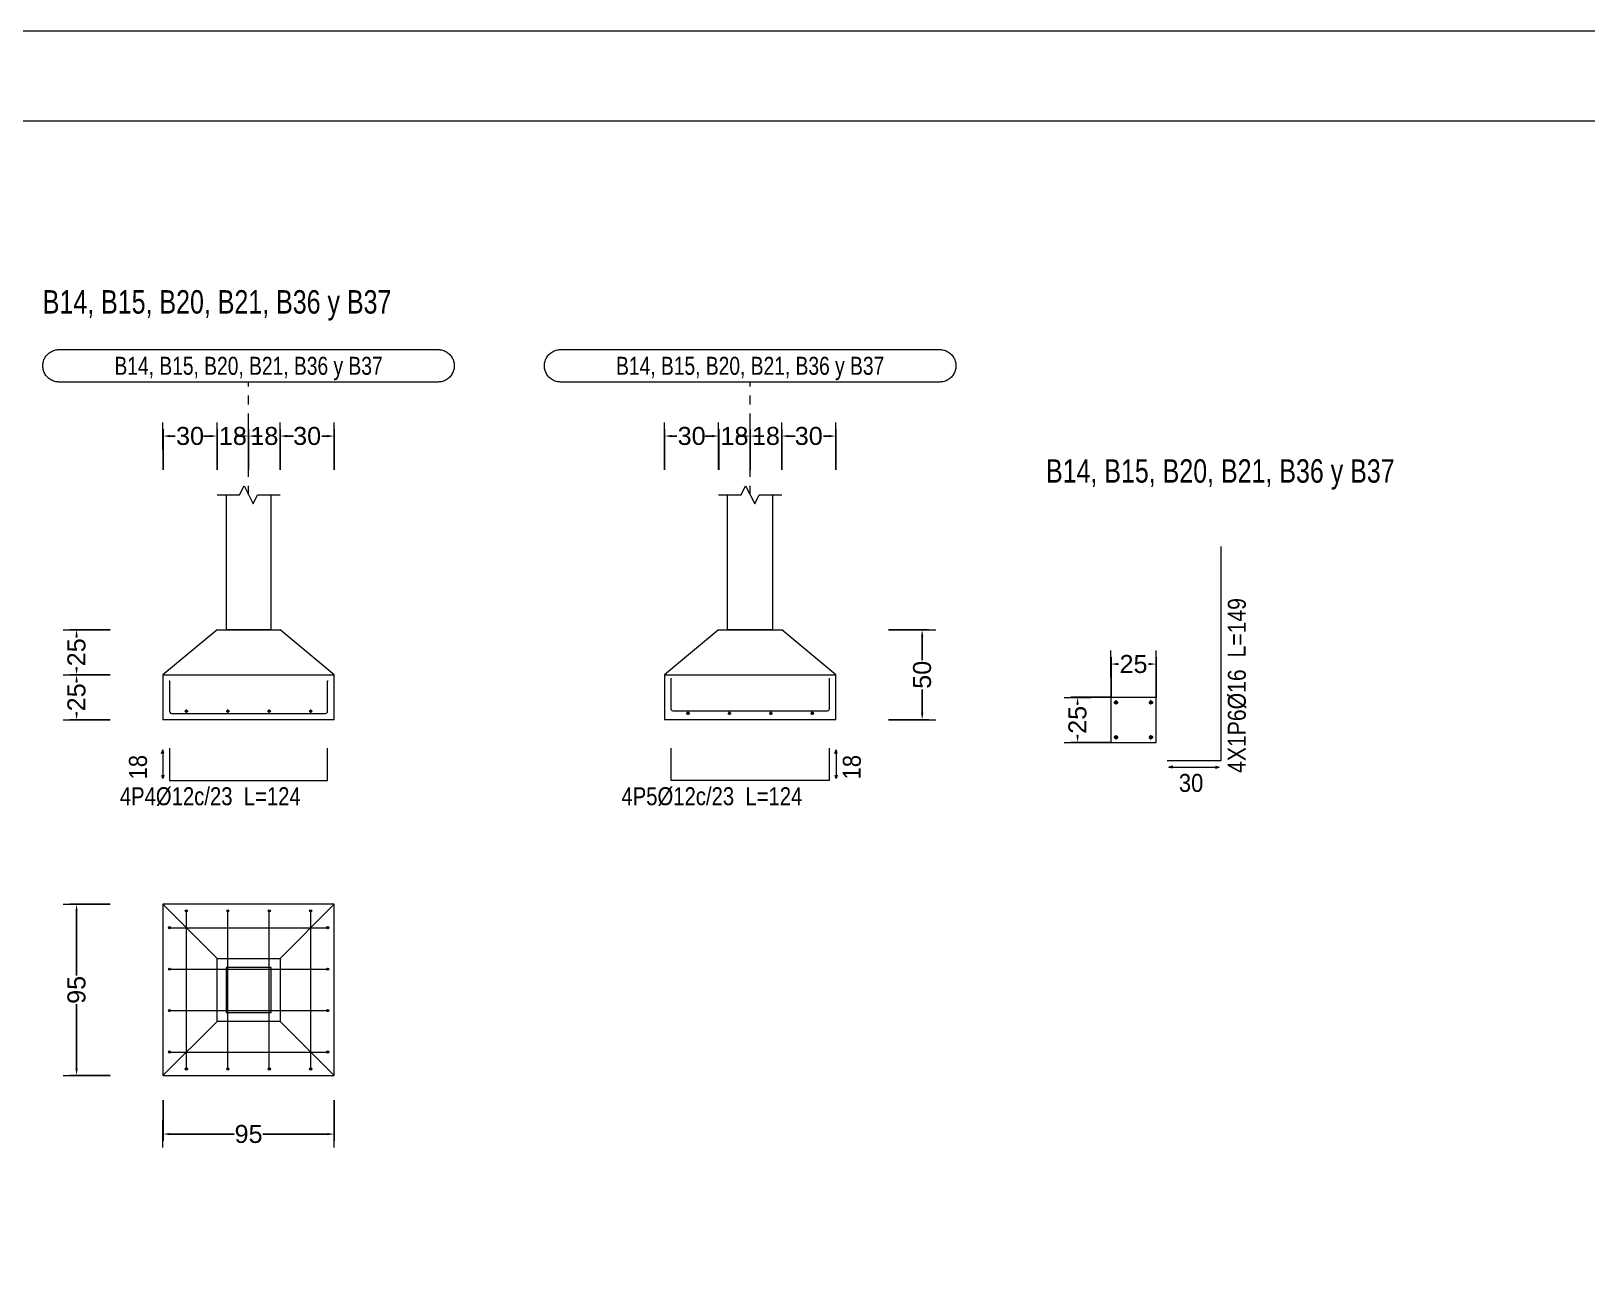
# Model space of a CAD drawing. Header units: millimetres. Extents: x 0 to 147, y 0 to 144.
# Drawn here: x 16.82 to 34.1, y 77.66 to 91.58 of the extents above; entities that cross this region are included whole.
import ezdxf
from ezdxf.enums import TextEntityAlignment as Align

# ---------------------------------------------------------------- set-up
doc = ezdxf.new("R2010")
doc.units = ezdxf.units.MM
doc.linetypes.add('CYPE_PUNTO', pattern=[0.075, 0, -0.075])
for name, color, linetype, lineweight in [('CIM_COTAS', 2, 'Continuous', 0), ('CIM_DIB_ARMADOS', 4, 'Continuous', 0), ('CIM_GEOMETRIA', 2, 'Continuous', 0), ('CIM_REFEREN', 2, 'Continuous', 0), ('CIM_TXT_ARMADOS', 3, 'Continuous', 0), ('RECUAD_LIMITES', 2, 'Continuous', 0), ('RECUAD_MARCO', 1, 'Continuous', 20)]:
    doc.layers.add(name, color=color, linetype=linetype, lineweight=lineweight)
doc.styles.add('CYPETXT_0.3_romans', font='arial.ttf', dxfattribs={"height": 0.2})
doc.styles.add('CYPETXT_romans', font='arial.ttf', dxfattribs={"height": 0.2})
doc.dimstyles.new('cype_arrow', dxfattribs={"dimtxt": 0.18, "dimasz": 0.075, "dimexe": 0.075, "dimexo": 0.075, "dimgap": 0, "dimtad": 0, "dimdec": 4, "dimzin": 0, "dimdsep": 46, "dimtxsty": 'CYPETXT_0.3_romans', "dimcen": 0.09, "dimadec": 0, "dimazin": 0, "dimtfac": 1, "dimtdec": 4, "dimtofl": 0, "dimtmove": 2, "dimatfit": 3, "dimfxl": 1, "dimtolj": 1, "dimtzin": 0, "dimarcsym": 0})

# ---------------------------------------------------------------- blocks, each defined once
blk = doc.blocks.new('*D98')
at = {"layer": 'CIM_COTAS', "color": 0, "lineweight": -2, "transparency": 16777216}
for p, q in [((18.289, 86.714), (18.289, 87.164)), ((18.364, 87.089), (18.424, 87.089)), ((18.814, 87.089), (18.753, 87.089)), ((18.889, 86.714), (18.889, 87.164))]:
    blk.add_line(p, q, dxfattribs=at)
at = {"layer": 'CIM_COTAS', "color": 0, "transparency": 16777216}
for points in [[(18.364, 87.101), (18.364, 87.076), (18.289, 87.089)], [(18.814, 87.101), (18.814, 87.076), (18.889, 87.089)]]:
    blk.add_solid(points, dxfattribs=at)
at = {"layer": 'Defpoints', "color": 0, "transparency": 16777216}
for p in [(18.889, 87.089), (18.289, 86.639), (18.889, 86.639)]:
    blk.add_point(p, dxfattribs=at)
at = {"layer": 'CIM_COTAS', "color": 0, "transparency": 16777216, "insert": (18.589, 87.089), "char_height": 0.2, "attachment_point": 5, "style": 'CYPETXT_0.3_romans'}
blk.add_mtext('\\A1;30', dxfattribs=at)
blk = doc.blocks.new('*D99')
at = {"layer": 'CIM_COTAS', "color": 0, "lineweight": -2, "transparency": 16777216}
for p, q in [((18.813752, 87.0888), (18.738752, 87.0888)), ((18.888752, 86.7138), (18.888752, 87.1638)), ((19.238752, 86.7138), (19.238752, 87.1638)), ((19.313752, 87.0888), (19.388752, 87.0888))]:
    blk.add_line(p, q, dxfattribs=at)
at = {"layer": 'CIM_COTAS', "color": 0, "transparency": 16777216}
for points in [[(18.813752, 87.1013), (18.813752, 87.0763), (18.888752, 87.0888)], [(19.313752, 87.1013), (19.313752, 87.0763), (19.238752, 87.0888)]]:
    blk.add_solid(points, dxfattribs=at)
at = {"layer": 'Defpoints', "color": 0, "transparency": 16777216}
for p in [(19.238752, 87.0888), (18.888752, 86.6388), (19.238752, 86.6388)]:
    blk.add_point(p, dxfattribs=at)
at = {"layer": 'CIM_COTAS', "color": 0, "transparency": 16777216, "insert": (19.063752, 87.0888), "char_height": 0.2, "attachment_point": 5, "style": 'CYPETXT_0.3_romans'}
blk.add_mtext('\\A1;18', dxfattribs=at)
blk = doc.blocks.new('*D100')
at = {"layer": 'CIM_COTAS', "color": 0, "lineweight": -2, "transparency": 16777216}
for p, q in [((19.163752, 87.0888), (19.088752, 87.0888)), ((19.238752, 86.7138), (19.238752, 87.1638)), ((19.588752, 86.7138), (19.588752, 87.1638)), ((19.663752, 87.0888), (19.738752, 87.0888))]:
    blk.add_line(p, q, dxfattribs=at)
at = {"layer": 'CIM_COTAS', "color": 0, "transparency": 16777216}
for points in [[(19.163752, 87.1013), (19.163752, 87.0763), (19.238752, 87.0888)], [(19.663752, 87.1013), (19.663752, 87.0763), (19.588752, 87.0888)]]:
    blk.add_solid(points, dxfattribs=at)
at = {"layer": 'Defpoints', "color": 0, "transparency": 16777216}
for p in [(19.588752, 87.0888), (19.238752, 86.6388), (19.588752, 86.6388)]:
    blk.add_point(p, dxfattribs=at)
at = {"layer": 'CIM_COTAS', "color": 0, "transparency": 16777216, "insert": (19.413752, 87.0888), "char_height": 0.2, "attachment_point": 5, "style": 'CYPETXT_0.3_romans'}
blk.add_mtext('\\A1;18', dxfattribs=at)
blk = doc.blocks.new('*D101')
at = {"layer": 'CIM_COTAS', "color": 0, "lineweight": -2, "transparency": 16777216}
for p, q in [((19.589, 86.714), (19.589, 87.164)), ((19.664, 87.089), (19.724, 87.089)), ((20.114, 87.089), (20.053, 87.089)), ((20.189, 86.714), (20.189, 87.164))]:
    blk.add_line(p, q, dxfattribs=at)
at = {"layer": 'CIM_COTAS', "color": 0, "transparency": 16777216}
for points in [[(19.664, 87.101), (19.664, 87.076), (19.589, 87.089)], [(20.114, 87.101), (20.114, 87.076), (20.189, 87.089)]]:
    blk.add_solid(points, dxfattribs=at)
at = {"layer": 'Defpoints', "color": 0, "transparency": 16777216}
for p in [(20.189, 87.089), (19.589, 86.639), (20.189, 86.639)]:
    blk.add_point(p, dxfattribs=at)
at = {"layer": 'CIM_COTAS', "color": 0, "transparency": 16777216, "insert": (19.889, 87.089), "char_height": 0.2, "attachment_point": 5, "style": 'CYPETXT_0.3_romans'}
blk.add_mtext('\\A1;30', dxfattribs=at)
blk = doc.blocks.new('*D102')
at = {"layer": 'CIM_COTAS', "color": 0, "lineweight": -2, "transparency": 16777216}
for p, q in [((17.704, 84.438), (17.254, 84.438)), ((17.329, 84.363), (17.329, 84.354)), ((17.329, 84.013), (17.329, 84.022)), ((17.704, 83.938), (17.254, 83.938))]:
    blk.add_line(p, q, dxfattribs=at)
at = {"layer": 'CIM_COTAS', "color": 0, "transparency": 16777216}
for points in [[(17.317, 84.363), (17.342, 84.363), (17.329, 84.438)], [(17.317, 84.013), (17.342, 84.013), (17.329, 83.938)]]:
    blk.add_solid(points, dxfattribs=at)
at = {"layer": 'Defpoints', "color": 0, "transparency": 16777216}
for p in [(17.329, 84.438), (17.779, 84.438), (17.779, 83.938)]:
    blk.add_point(p, dxfattribs=at)
at = {"layer": 'CIM_COTAS', "color": 0, "transparency": 16777216, "insert": (17.329, 84.188), "char_height": 0.2, "attachment_point": 5, "rotation": 90, "style": 'CYPETXT_0.3_romans'}
blk.add_mtext('\\A1;25', dxfattribs=at)
blk = doc.blocks.new('*D103')
at = {"layer": 'CIM_COTAS', "color": 0, "lineweight": -2, "transparency": 16777216}
for p, q in [((17.704, 84.938), (17.254, 84.938)), ((17.329, 84.863), (17.329, 84.854)), ((17.329, 84.513), (17.329, 84.522)), ((17.704, 84.438), (17.254, 84.438))]:
    blk.add_line(p, q, dxfattribs=at)
at = {"layer": 'CIM_COTAS', "color": 0, "transparency": 16777216}
for points in [[(17.317, 84.863), (17.342, 84.863), (17.329, 84.938)], [(17.317, 84.513), (17.342, 84.513), (17.329, 84.438)]]:
    blk.add_solid(points, dxfattribs=at)
at = {"layer": 'Defpoints', "color": 0, "transparency": 16777216}
for p in [(17.329, 84.938), (17.779, 84.938), (17.779, 84.438)]:
    blk.add_point(p, dxfattribs=at)
at = {"layer": 'CIM_COTAS', "color": 0, "transparency": 16777216, "insert": (17.329, 84.688), "char_height": 0.2, "attachment_point": 5, "rotation": 90, "style": 'CYPETXT_0.3_romans'}
blk.add_mtext('\\A1;25', dxfattribs=at)
blk = doc.blocks.new('*D104')
at = {"layer": 'CIM_COTAS', "color": 0, "lineweight": -2, "transparency": 16777216}
for p, q in [((23.858, 86.714), (23.858, 87.164)), ((23.933, 87.089), (23.993, 87.089)), ((24.383, 87.089), (24.322, 87.089)), ((24.458, 86.714), (24.458, 87.164))]:
    blk.add_line(p, q, dxfattribs=at)
at = {"layer": 'CIM_COTAS', "color": 0, "transparency": 16777216}
for points in [[(23.933, 87.101), (23.933, 87.076), (23.858, 87.089)], [(24.383, 87.101), (24.383, 87.076), (24.458, 87.089)]]:
    blk.add_solid(points, dxfattribs=at)
at = {"layer": 'Defpoints', "color": 0, "transparency": 16777216}
for p in [(24.458, 87.089), (23.858, 86.639), (24.458, 86.639)]:
    blk.add_point(p, dxfattribs=at)
at = {"layer": 'CIM_COTAS', "color": 0, "transparency": 16777216, "insert": (24.158, 87.089), "char_height": 0.2, "attachment_point": 5, "style": 'CYPETXT_0.3_romans'}
blk.add_mtext('\\A1;30', dxfattribs=at)
blk = doc.blocks.new('*D105')
at = {"layer": 'CIM_COTAS', "color": 0, "lineweight": -2, "transparency": 16777216}
for p, q in [((24.382752, 87.0888), (24.307752, 87.0888)), ((24.457752, 86.7138), (24.457752, 87.1638)), ((24.807752, 86.7138), (24.807752, 87.1638)), ((24.882752, 87.0888), (24.957752, 87.0888))]:
    blk.add_line(p, q, dxfattribs=at)
at = {"layer": 'CIM_COTAS', "color": 0, "transparency": 16777216}
for points in [[(24.382752, 87.1013), (24.382752, 87.0763), (24.457752, 87.0888)], [(24.882752, 87.1013), (24.882752, 87.0763), (24.807752, 87.0888)]]:
    blk.add_solid(points, dxfattribs=at)
at = {"layer": 'Defpoints', "color": 0, "transparency": 16777216}
for p in [(24.807752, 87.0888), (24.457752, 86.6388), (24.807752, 86.6388)]:
    blk.add_point(p, dxfattribs=at)
at = {"layer": 'CIM_COTAS', "color": 0, "transparency": 16777216, "insert": (24.632752, 87.0888), "char_height": 0.2, "attachment_point": 5, "style": 'CYPETXT_0.3_romans'}
blk.add_mtext('\\A1;18', dxfattribs=at)
blk = doc.blocks.new('*D106')
at = {"layer": 'CIM_COTAS', "color": 0, "lineweight": -2, "transparency": 16777216}
for p, q in [((24.732752, 87.0888), (24.657752, 87.0888)), ((24.807752, 86.7138), (24.807752, 87.1638)), ((25.157752, 86.7138), (25.157752, 87.1638)), ((25.232752, 87.0888), (25.307752, 87.0888))]:
    blk.add_line(p, q, dxfattribs=at)
at = {"layer": 'CIM_COTAS', "color": 0, "transparency": 16777216}
for points in [[(24.732752, 87.1013), (24.732752, 87.0763), (24.807752, 87.0888)], [(25.232752, 87.1013), (25.232752, 87.0763), (25.157752, 87.0888)]]:
    blk.add_solid(points, dxfattribs=at)
at = {"layer": 'Defpoints', "color": 0, "transparency": 16777216}
for p in [(25.157752, 87.0888), (24.807752, 86.6388), (25.157752, 86.6388)]:
    blk.add_point(p, dxfattribs=at)
at = {"layer": 'CIM_COTAS', "color": 0, "transparency": 16777216, "insert": (24.982752, 87.0888), "char_height": 0.2, "attachment_point": 5, "style": 'CYPETXT_0.3_romans'}
blk.add_mtext('\\A1;18', dxfattribs=at)
blk = doc.blocks.new('*D107')
at = {"layer": 'CIM_COTAS', "color": 0, "lineweight": -2, "transparency": 16777216}
for p, q in [((25.158, 86.714), (25.158, 87.164)), ((25.233, 87.089), (25.293, 87.089)), ((25.683, 87.089), (25.622, 87.089)), ((25.758, 86.714), (25.758, 87.164))]:
    blk.add_line(p, q, dxfattribs=at)
at = {"layer": 'CIM_COTAS', "color": 0, "transparency": 16777216}
for points in [[(25.233, 87.101), (25.233, 87.076), (25.158, 87.089)], [(25.683, 87.101), (25.683, 87.076), (25.758, 87.089)]]:
    blk.add_solid(points, dxfattribs=at)
at = {"layer": 'Defpoints', "color": 0, "transparency": 16777216}
for p in [(25.758, 87.089), (25.158, 86.639), (25.758, 86.639)]:
    blk.add_point(p, dxfattribs=at)
at = {"layer": 'CIM_COTAS', "color": 0, "transparency": 16777216, "insert": (25.458, 87.089), "char_height": 0.2, "attachment_point": 5, "style": 'CYPETXT_0.3_romans'}
blk.add_mtext('\\A1;30', dxfattribs=at)
blk = doc.blocks.new('*D108')
at = {"layer": 'CIM_COTAS', "color": 0, "lineweight": -2, "transparency": 16777216}
for p, q in [((26.342, 84.938), (26.792, 84.938)), ((26.717, 84.863), (26.717, 84.602)), ((26.717, 84.013), (26.717, 84.274)), ((26.342, 83.938), (26.792, 83.938))]:
    blk.add_line(p, q, dxfattribs=at)
at = {"layer": 'CIM_COTAS', "color": 0, "transparency": 16777216}
for points in [[(26.705, 84.863), (26.73, 84.863), (26.717, 84.938)], [(26.705, 84.013), (26.73, 84.013), (26.717, 83.938)]]:
    blk.add_solid(points, dxfattribs=at)
at = {"layer": 'Defpoints', "color": 0, "transparency": 16777216}
for p in [(26.267, 84.938), (26.717, 84.938), (26.267, 83.938)]:
    blk.add_point(p, dxfattribs=at)
at = {"layer": 'CIM_COTAS', "color": 0, "transparency": 16777216, "insert": (26.717, 84.438), "char_height": 0.2, "attachment_point": 5, "rotation": 90, "style": 'CYPETXT_0.3_romans'}
blk.add_mtext('\\A1;50', dxfattribs=at)
blk = doc.blocks.new('*D109')
at = {"layer": 'CIM_COTAS', "color": 0, "lineweight": -2, "transparency": 16777216}
for p, q in [((18.289, 79.714), (18.289, 79.264)), ((20.189, 79.714), (20.189, 79.264)), ((18.364, 79.339), (19.079, 79.339)), ((20.114, 79.339), (19.398, 79.339))]:
    blk.add_line(p, q, dxfattribs=at)
at = {"layer": 'CIM_COTAS', "color": 0, "transparency": 16777216}
for points in [[(18.364, 79.351), (18.364, 79.326), (18.289, 79.339)], [(20.114, 79.351), (20.114, 79.326), (20.189, 79.339)]]:
    blk.add_solid(points, dxfattribs=at)
at = {"layer": 'Defpoints', "color": 0, "transparency": 16777216}
for p in [(18.289, 79.789), (20.189, 79.789), (20.189, 79.339)]:
    blk.add_point(p, dxfattribs=at)
at = {"layer": 'CIM_COTAS', "color": 0, "transparency": 16777216, "insert": (19.239, 79.339), "char_height": 0.2, "attachment_point": 5, "style": 'CYPETXT_0.3_romans'}
blk.add_mtext('\\A1;95', dxfattribs=at)
blk = doc.blocks.new('*D110')
at = {"layer": 'CIM_COTAS', "color": 0, "lineweight": -2, "transparency": 16777216}
for p, q in [((17.704, 81.89), (17.254, 81.89)), ((17.329, 81.815), (17.329, 81.099)), ((17.329, 80.065), (17.329, 80.78)), ((17.704, 79.99), (17.254, 79.99))]:
    blk.add_line(p, q, dxfattribs=at)
at = {"layer": 'CIM_COTAS', "color": 0, "transparency": 16777216}
for points in [[(17.317, 81.815), (17.342, 81.815), (17.329, 81.89)], [(17.317, 80.065), (17.342, 80.065), (17.329, 79.99)]]:
    blk.add_solid(points, dxfattribs=at)
at = {"layer": 'Defpoints', "color": 0, "transparency": 16777216}
for p in [(17.329, 81.89), (17.779, 81.89), (17.779, 79.99)]:
    blk.add_point(p, dxfattribs=at)
at = {"layer": 'CIM_COTAS', "color": 0, "transparency": 16777216, "insert": (17.329, 80.94), "char_height": 0.2, "attachment_point": 5, "rotation": 90, "style": 'CYPETXT_0.3_romans'}
blk.add_mtext('\\A1;95', dxfattribs=at)
blk = doc.blocks.new('*D111')
at = {"layer": 'CIM_COTAS', "color": 0, "lineweight": -2, "transparency": 16777216}
for p, q in [((28.814, 84.182), (28.814, 84.632)), ((28.889, 84.557), (28.898, 84.557)), ((29.239, 84.557), (29.229, 84.557)), ((29.314, 84.182), (29.314, 84.632))]:
    blk.add_line(p, q, dxfattribs=at)
at = {"layer": 'CIM_COTAS', "color": 0, "transparency": 16777216}
for points in [[(28.889, 84.57), (28.889, 84.545), (28.814, 84.557)], [(29.239, 84.57), (29.239, 84.545), (29.314, 84.557)]]:
    blk.add_solid(points, dxfattribs=at)
at = {"layer": 'Defpoints', "color": 0, "transparency": 16777216}
for p in [(29.314, 84.557), (28.814, 84.107), (29.314, 84.107)]:
    blk.add_point(p, dxfattribs=at)
at = {"layer": 'CIM_COTAS', "color": 0, "transparency": 16777216, "insert": (29.064, 84.557), "char_height": 0.2, "attachment_point": 5, "style": 'CYPETXT_0.3_romans'}
blk.add_mtext('\\A1;25', dxfattribs=at)
blk = doc.blocks.new('*D112')
at = {"layer": 'CIM_COTAS', "color": 0, "lineweight": -2, "transparency": 16777216}
for p, q in [((28.817, 84.188), (28.367, 84.188)), ((28.442, 84.113), (28.442, 84.104)), ((28.442, 83.763), (28.442, 83.772)), ((28.817, 83.688), (28.367, 83.688))]:
    blk.add_line(p, q, dxfattribs=at)
at = {"layer": 'CIM_COTAS', "color": 0, "transparency": 16777216}
for points in [[(28.43, 84.113), (28.455, 84.113), (28.442, 84.188)], [(28.43, 83.763), (28.455, 83.763), (28.442, 83.688)]]:
    blk.add_solid(points, dxfattribs=at)
at = {"layer": 'Defpoints', "color": 0, "transparency": 16777216}
for p in [(28.442, 84.188), (28.892, 84.188), (28.892, 83.688)]:
    blk.add_point(p, dxfattribs=at)
at = {"layer": 'CIM_COTAS', "color": 0, "transparency": 16777216, "insert": (28.442, 83.938), "char_height": 0.2, "attachment_point": 5, "rotation": 90, "style": 'CYPETXT_0.3_romans'}
blk.add_mtext('\\A1;25', dxfattribs=at)

msp = doc.modelspace()

# ---------------------------------------------------------------- hatches: boundary and pattern name
at = {"layer": 'CIM_DIB_ARMADOS'}
h = msp.add_hatch(color=256, dxfattribs=at)
edge = h.paths.add_edge_path(flags=0)
edge.add_arc((18.36075, 84.3698), 0.0016, 0, 360)
h = msp.add_hatch(color=256, dxfattribs=at)
edge = h.paths.add_edge_path(flags=0)
edge.add_arc((20.11675, 84.3698), 0.0016, 0, 360)
h = msp.add_hatch(color=256, dxfattribs=at)
edge = h.paths.add_edge_path(flags=0)
edge.add_arc((23.92975, 84.3938), 0.0016, 0, 360)
h = msp.add_hatch(color=256, dxfattribs=at)
edge = h.paths.add_edge_path(flags=0)
edge.add_arc((25.68575, 84.3938), 0.0016, 0, 360)
h = msp.add_hatch(color=256, dxfattribs=at)
edge = h.paths.add_edge_path(flags=0)
edge.add_arc((18.54875, 81.8178), 0.0016, 0, 360)
h = msp.add_hatch(color=256, dxfattribs=at)
edge = h.paths.add_edge_path(flags=0)
edge.add_arc((19.00875, 81.8178), 0.0016, 0, 360)
h = msp.add_hatch(color=256, dxfattribs=at)
edge = h.paths.add_edge_path(flags=0)
edge.add_arc((19.46875, 81.8178), 0.0016, 0, 360)
h = msp.add_hatch(color=256, dxfattribs=at)
edge = h.paths.add_edge_path(flags=0)
edge.add_arc((19.92875, 81.8178), 0.0016, 0, 360)
h = msp.add_hatch(color=256, dxfattribs=at)
edge = h.paths.add_edge_path(flags=0)
edge.add_arc((18.36075, 81.6298), 0.0016, 0, 360)
h = msp.add_hatch(color=256, dxfattribs=at)
edge = h.paths.add_edge_path(flags=0)
edge.add_arc((20.11675, 81.6298), 0.0016, 0, 360)
h = msp.add_hatch(color=256, dxfattribs=at)
edge = h.paths.add_edge_path(flags=0)
edge.add_arc((18.36075, 81.1698), 0.0016, 0, 360)
h = msp.add_hatch(color=256, dxfattribs=at)
edge = h.paths.add_edge_path(flags=0)
edge.add_arc((20.11675, 81.1698), 0.0016, 0, 360)
h = msp.add_hatch(color=256, dxfattribs=at)
edge = h.paths.add_edge_path(flags=0)
edge.add_arc((18.36075, 80.7098), 0.0016, 0, 360)
h = msp.add_hatch(color=256, dxfattribs=at)
edge = h.paths.add_edge_path(flags=0)
edge.add_arc((20.11675, 80.7098), 0.0016, 0, 360)
h = msp.add_hatch(color=256, dxfattribs=at)
edge = h.paths.add_edge_path(flags=0)
edge.add_arc((18.36075, 80.2498), 0.0016, 0, 360)
h = msp.add_hatch(color=256, dxfattribs=at)
edge = h.paths.add_edge_path(flags=0)
edge.add_arc((20.11675, 80.2498), 0.0016, 0, 360)
h = msp.add_hatch(color=256, dxfattribs=at)
edge = h.paths.add_edge_path(flags=0)
edge.add_arc((18.54875, 80.0618), 0.0016, 0, 360)
h = msp.add_hatch(color=256, dxfattribs=at)
edge = h.paths.add_edge_path(flags=0)
edge.add_arc((19.00875, 80.0618), 0.0016, 0, 360)
h = msp.add_hatch(color=256, dxfattribs=at)
edge = h.paths.add_edge_path(flags=0)
edge.add_arc((19.46875, 80.0618), 0.0016, 0, 360)
h = msp.add_hatch(color=256, dxfattribs=at)
edge = h.paths.add_edge_path(flags=0)
edge.add_arc((19.92875, 80.0618), 0.0016, 0, 360)

# ---------------------------------------------------------------- linework, layer by layer
at = {"layer": 'CIM_COTAS', "linetype": 'CYPE_PUNTO'}
for p, q in [((19.23875, 86.4378), (19.23875, 87.6888)), ((24.80775, 86.4378), (24.80775, 87.6888))]:
    msp.add_line(p, q, dxfattribs=at)
at = {"layer": 'CIM_COTAS'}
for p, q in [((18.28875, 86.9388), (18.28875, 87.2388)), ((18.88875, 86.9388), (18.88875, 87.2388)), ((18.88875, 86.9388), (18.88875, 87.2388)), ((19.23875, 86.9388), (19.23875, 87.2388)), ((19.23875, 86.9388), (19.23875, 87.2388)), ((19.58875, 86.9388), (19.58875, 87.2388)), ((19.58875, 86.9388), (19.58875, 87.2388)), ((20.18875, 86.9388), (20.18875, 87.2388)), ((23.85775, 86.9388), (23.85775, 87.2388)), ((24.45775, 86.9388), (24.45775, 87.2388)), ((24.45775, 86.9388), (24.45775, 87.2388)), ((24.80775, 86.9388), (24.80775, 87.2388)), ((24.80775, 86.9388), (24.80775, 87.2388)), ((25.15775, 86.9388), (25.15775, 87.2388)), ((25.15775, 86.9388), (25.15775, 87.2388)), ((25.75775, 86.9388), (25.75775, 87.2388)), ((17.17925, 84.9378), (17.47925, 84.9378)), ((26.56725, 84.9378), (26.86725, 84.9378)), ((28.8135, 84.40705), (28.8135, 84.70705)), ((29.3135, 84.40705), (29.3135, 84.70705)), ((17.17925, 84.4378), (17.47925, 84.4378)), ((17.17925, 84.4378), (17.47925, 84.4378)), ((28.29225, 84.1878), (28.59225, 84.1878)), ((17.17925, 83.9378), (17.47925, 83.9378)), ((26.56725, 83.9378), (26.86725, 83.9378)), ((28.29225, 83.6878), (28.59225, 83.6878)), ((17.17925, 81.8898), (17.47925, 81.8898)), ((17.17925, 79.9898), (17.47925, 79.9898)), ((18.28875, 79.1888), (18.28875, 79.4888)), ((20.18875, 79.1888), (20.18875, 79.4888))]:
    msp.add_line(p, q, dxfattribs=at)
for points in [[(21.34325, 88.0488), (21.35527, 88.0484), (21.36724, 88.04719), (21.37911, 88.04519), (21.39081, 88.0424), (21.4023, 88.03884), (21.41352, 88.03452), (21.42443, 88.02945), (21.43498, 88.02367), (21.44512, 88.0172), (21.45481, 88.01006), (21.46399, 88.0023), (21.47264, 87.99393), (21.48071, 87.98501), (21.48816, 87.97557), (21.49497, 87.96565), (21.5011, 87.9553), (21.50653, 87.94457), (21.51122, 87.93349), (21.51517, 87.92213), (21.51835, 87.91053), (21.52074, 87.89874), (21.52235, 87.88682), (21.52315, 87.87481), (21.52315, 87.86279), (21.52235, 87.85078), (21.52074, 87.83886), (21.51835, 87.82707), (21.51517, 87.81547), (21.51122, 87.80411), (21.50653, 87.79303), (21.5011, 87.7823), (21.49497, 87.77195), (21.48816, 87.76203), (21.48071, 87.75259), (21.47264, 87.74367), (21.46399, 87.7353), (21.45481, 87.72754), (21.44512, 87.7204), (21.43498, 87.71393), (21.42443, 87.70815), (21.41352, 87.70308), (21.4023, 87.69876), (21.39081, 87.6952), (21.37911, 87.69241), (21.36724, 87.69041), (21.35527, 87.6892), (21.34325, 87.6888), (17.13425, 87.6888), (17.12223, 87.6892), (17.11026, 87.69041), (17.0984, 87.69241), (17.0867, 87.6952), (17.07521, 87.69876), (17.06398, 87.70308), (17.05307, 87.70815), (17.04252, 87.71393), (17.03238, 87.7204), (17.0227, 87.72754), (17.01351, 87.7353), (17.00486, 87.74367), (16.99679, 87.75259), (16.98934, 87.76203), (16.98253, 87.77195), (16.9764, 87.7823), (16.97098, 87.79303), (16.96628, 87.80411), (16.96233, 87.81547), (16.95916, 87.82707), (16.95676, 87.83886), (16.95516, 87.85078), (16.95435, 87.86279), (16.95435, 87.87481), (16.95516, 87.88682), (16.95676, 87.89874), (16.95916, 87.91053), (16.96233, 87.92213), (16.96628, 87.93349), (16.97098, 87.94457), (16.9764, 87.9553), (16.98253, 87.96565), (16.98934, 87.97557), (16.99679, 87.98501), (17.00486, 87.99393), (17.01351, 88.0023), (17.0227, 88.01006), (17.03238, 88.0172), (17.04252, 88.02367), (17.05307, 88.02945), (17.06398, 88.03452), (17.07521, 88.03884), (17.0867, 88.0424), (17.0984, 88.04519), (17.11026, 88.04719), (17.12223, 88.0484), (17.13425, 88.0488), (21.34325, 88.0488)], [(26.91225, 88.0488), (26.92427, 88.0484), (26.93624, 88.04719), (26.94811, 88.04519), (26.95981, 88.0424), (26.9713, 88.03884), (26.98252, 88.03452), (26.99343, 88.02945), (27.00398, 88.02367), (27.01412, 88.0172), (27.02381, 88.01006), (27.03299, 88.0023), (27.04164, 87.99393), (27.04971, 87.98501), (27.05716, 87.97557), (27.06397, 87.96565), (27.0701, 87.9553), (27.07553, 87.94457), (27.08022, 87.93349), (27.08417, 87.92213), (27.08735, 87.91053), (27.08974, 87.89874), (27.09135, 87.88682), (27.09215, 87.87481), (27.09215, 87.86279), (27.09135, 87.85078), (27.08974, 87.83886), (27.08735, 87.82707), (27.08417, 87.81547), (27.08022, 87.80411), (27.07553, 87.79303), (27.0701, 87.7823), (27.06397, 87.77195), (27.05716, 87.76203), (27.04971, 87.75259), (27.04164, 87.74367), (27.03299, 87.7353), (27.02381, 87.72754), (27.01412, 87.7204), (27.00398, 87.71393), (26.99343, 87.70815), (26.98252, 87.70308), (26.9713, 87.69876), (26.95981, 87.6952), (26.94811, 87.69241), (26.93624, 87.69041), (26.92427, 87.6892), (26.91225, 87.6888), (22.70325, 87.6888), (22.69123, 87.6892), (22.67926, 87.69041), (22.6674, 87.69241), (22.6557, 87.6952), (22.64421, 87.69876), (22.63298, 87.70308), (22.62207, 87.70815), (22.61152, 87.71393), (22.60138, 87.7204), (22.5917, 87.72754), (22.58251, 87.7353), (22.57386, 87.74367), (22.56579, 87.75259), (22.55834, 87.76203), (22.55153, 87.77195), (22.5454, 87.7823), (22.53998, 87.79303), (22.53528, 87.80411), (22.53133, 87.81547), (22.52816, 87.82707), (22.52576, 87.83886), (22.52416, 87.85078), (22.52335, 87.86279), (22.52335, 87.87481), (22.52416, 87.88682), (22.52576, 87.89874), (22.52816, 87.91053), (22.53133, 87.92213), (22.53528, 87.93349), (22.53998, 87.94457), (22.5454, 87.9553), (22.55153, 87.96565), (22.55834, 87.97557), (22.56579, 87.98501), (22.57386, 87.99393), (22.58251, 88.0023), (22.5917, 88.01006), (22.60138, 88.0172), (22.61152, 88.02367), (22.62207, 88.02945), (22.63298, 88.03452), (22.64421, 88.03884), (22.6557, 88.0424), (22.6674, 88.04519), (22.67926, 88.04719), (22.69123, 88.0484), (22.70325, 88.0488), (26.91225, 88.0488)]]:
    msp.add_lwpolyline(points, close=True, dxfattribs=at)
at = {"layer": 'CIM_DIB_ARMADOS'}
for p, q in [((28.8455, 84.1318), (28.8935, 84.1318)), ((28.8455, 84.1318), (28.8935, 84.1318)), ((28.8695, 84.1078), (28.8695, 84.1558)), ((28.8695, 84.1078), (28.8695, 84.1558)), ((29.2335, 84.1318), (29.2815, 84.1318)), ((29.2335, 84.1318), (29.2815, 84.1318)), ((29.2575, 84.1078), (29.2575, 84.1558)), ((29.2575, 84.1078), (29.2575, 84.1558)), ((18.53075, 84.0338), (18.56675, 84.0338)), ((18.54875, 84.0158), (18.54875, 84.0518)), ((18.99075, 84.0338), (19.02675, 84.0338)), ((19.00875, 84.0158), (19.00875, 84.0518)), ((19.45075, 84.0338), (19.48675, 84.0338)), ((19.46875, 84.0158), (19.46875, 84.0518)), ((19.91075, 84.0338), (19.94675, 84.0338)), ((19.92875, 84.0158), (19.92875, 84.0518)), ((24.09975, 84.0098), (24.13575, 84.0098)), ((24.11775, 83.9918), (24.11775, 84.0278)), ((24.55975, 84.0098), (24.59575, 84.0098)), ((24.57775, 83.9918), (24.57775, 84.0278)), ((25.01975, 84.0098), (25.05575, 84.0098)), ((25.03775, 83.9918), (25.03775, 84.0278)), ((25.47975, 84.0098), (25.51575, 84.0098)), ((25.49775, 83.9918), (25.49775, 84.0278)), ((28.8455, 83.7438), (28.8935, 83.7438)), ((28.8455, 83.7438), (28.8935, 83.7438)), ((28.8695, 83.7198), (28.8695, 83.7678)), ((28.8695, 83.7198), (28.8695, 83.7678)), ((29.2335, 83.7438), (29.2815, 83.7438)), ((29.2335, 83.7438), (29.2815, 83.7438)), ((29.2575, 83.7198), (29.2575, 83.7678)), ((29.2575, 83.7198), (29.2575, 83.7678))]:
    msp.add_line(p, q, dxfattribs=at)
for points in [[(29.4355, 83.4878), (30.0355, 83.4878), (30.0355, 85.8638)], [(18.36075, 84.3698), (18.36075, 84.0338), (18.36397, 84.0218), (18.37275, 84.01302), (18.38475, 84.0098), (20.09275, 84.0098), (20.10475, 84.01302), (20.11354, 84.0218), (20.11675, 84.0338), (20.11675, 84.3698)], [(25.68575, 84.3938), (25.68575, 84.0578), (25.68254, 84.0458), (25.67375, 84.03702), (25.66175, 84.0338), (23.95375, 84.0338), (23.94175, 84.03702), (23.93297, 84.0458), (23.92975, 84.0578), (23.92975, 84.3938)], [(18.36075, 83.6248), (18.36075, 83.2648), (20.11675, 83.2648), (20.11675, 83.6248)], [(25.68575, 83.6248), (25.68575, 83.2648), (23.92975, 83.2648), (23.92975, 83.6248)], [(18.54875, 80.0618), (18.54875, 80.06502), (18.54875, 80.0738), (18.54875, 80.0858), (18.54875, 81.7938), (18.54875, 81.8058), (18.54875, 81.81458), (18.54875, 81.8178)], [(19.00875, 80.0618), (19.00875, 80.06502), (19.00875, 80.0738), (19.00875, 80.0858), (19.00875, 81.7938), (19.00875, 81.8058), (19.00875, 81.81458), (19.00875, 81.8178)], [(19.46875, 80.0618), (19.46875, 80.06502), (19.46875, 80.0738), (19.46875, 80.0858), (19.46875, 81.7938), (19.46875, 81.8058), (19.46875, 81.81458), (19.46875, 81.8178)], [(19.92875, 80.0618), (19.92875, 80.06502), (19.92875, 80.0738), (19.92875, 80.0858), (19.92875, 81.7938), (19.92875, 81.8058), (19.92875, 81.81458), (19.92875, 81.8178)], [(18.36075, 81.6298), (18.36397, 81.6298), (18.37275, 81.6298), (18.38475, 81.6298), (20.09275, 81.6298), (20.10475, 81.6298), (20.11354, 81.6298), (20.11675, 81.6298)], [(18.36075, 81.1698), (18.36397, 81.1698), (18.37275, 81.1698), (18.38475, 81.1698), (20.09275, 81.1698), (20.10475, 81.1698), (20.11354, 81.1698), (20.11675, 81.1698)], [(18.36075, 80.7098), (18.36397, 80.7098), (18.37275, 80.7098), (18.38475, 80.7098), (20.09275, 80.7098), (20.10475, 80.7098), (20.11354, 80.7098), (20.11675, 80.7098)], [(18.36075, 80.2498), (18.36397, 80.2498), (18.37275, 80.2498), (18.38475, 80.2498), (20.09275, 80.2498), (20.10475, 80.2498), (20.11354, 80.2498), (20.11675, 80.2498)]]:
    msp.add_lwpolyline(points, dxfattribs=at)
for centre, radius in [((18.36075, 84.3698), 0.0016), ((20.11675, 84.3698), 0.0016), ((23.92975, 84.3938), 0.0016), ((25.68575, 84.3938), 0.0016), ((28.8695, 84.1318), 0.016), ((28.8695, 84.1318), 0.016), ((29.2575, 84.1318), 0.016), ((29.2575, 84.1318), 0.016), ((18.54875, 84.0338), 0.012), ((19.00875, 84.0338), 0.012), ((19.46875, 84.0338), 0.012), ((19.92875, 84.0338), 0.012), ((24.11775, 84.0098), 0.012), ((24.57775, 84.0098), 0.012), ((25.03775, 84.0098), 0.012), ((25.49775, 84.0098), 0.012), ((28.8695, 83.7438), 0.016), ((28.8695, 83.7438), 0.016), ((29.2575, 83.7438), 0.016), ((29.2575, 83.7438), 0.016), ((18.54875, 81.8178), 0.012), ((18.54875, 81.8178), 0.0016), ((19.00875, 81.8178), 0.012), ((19.00875, 81.8178), 0.0016), ((19.46875, 81.8178), 0.012), ((19.46875, 81.8178), 0.0016), ((19.92875, 81.8178), 0.012), ((19.92875, 81.8178), 0.0016), ((18.36075, 81.6298), 0.012), ((18.36075, 81.6298), 0.0016), ((20.11675, 81.6298), 0.012), ((20.11675, 81.6298), 0.0016), ((18.36075, 81.1698), 0.012), ((20.11675, 81.1698), 0.012), ((18.36075, 81.1698), 0.0016), ((20.11675, 81.1698), 0.0016), ((18.36075, 80.7098), 0.012), ((18.36075, 80.7098), 0.0016), ((20.11675, 80.7098), 0.012), ((20.11675, 80.7098), 0.0016), ((18.36075, 80.2498), 0.012), ((18.36075, 80.2498), 0.0016), ((20.11675, 80.2498), 0.012), ((20.11675, 80.2498), 0.0016), ((18.54875, 80.0618), 0.012), ((18.54875, 80.0618), 0.0016), ((19.00875, 80.0618), 0.012), ((19.00875, 80.0618), 0.0016), ((19.46875, 80.0618), 0.012), ((19.46875, 80.0618), 0.0016), ((19.92875, 80.0618), 0.012), ((19.92875, 80.0618), 0.0016)]:
    msp.add_circle(centre, radius, dxfattribs=at)
at = {"layer": 'CIM_GEOMETRIA'}
for p, q in [((18.98875, 86.4378), (18.98875, 84.9378)), ((19.48875, 84.9378), (19.48875, 86.4378)), ((24.55775, 84.9378), (24.55775, 86.4378)), ((25.05775, 84.9378), (25.05775, 86.4378)), ((18.88875, 84.9378), (18.28875, 84.4378)), ((18.88875, 84.9378), (19.58875, 84.9378)), ((19.48875, 84.9378), (18.98875, 84.9378)), ((20.18875, 84.4378), (19.58875, 84.9378)), ((24.45775, 84.9378), (23.85775, 84.4378)), ((24.45775, 84.9378), (25.15775, 84.9378)), ((25.05775, 84.9378), (24.55775, 84.9378)), ((25.75775, 84.4378), (25.15775, 84.9378)), ((18.28875, 84.4378), (20.18875, 84.4378)), ((18.28875, 84.4378), (18.28875, 83.9378)), ((20.18875, 83.9378), (20.18875, 84.4378)), ((23.85775, 84.4378), (25.75775, 84.4378)), ((23.85775, 84.4378), (23.85775, 83.9378)), ((25.75775, 83.9378), (25.75775, 84.4378)), ((20.18875, 83.9378), (18.28875, 83.9378)), ((25.75775, 83.9378), (23.85775, 83.9378)), ((18.88875, 81.2898), (18.28875, 81.8898)), ((20.18875, 81.8898), (19.58875, 81.2898)), ((18.28875, 79.9898), (18.88875, 80.5898)), ((20.18875, 79.9898), (19.58875, 80.5898))]:
    msp.add_line(p, q, dxfattribs=at)
for points in [[(18.88875, 86.4378), (19.13875, 86.4378), (19.18875, 86.5378), (19.28875, 86.3378), (19.33875, 86.4378), (19.58875, 86.4378)], [(24.45775, 86.4378), (24.70775, 86.4378), (24.75775, 86.5378), (24.85775, 86.3378), (24.90775, 86.4378), (25.15775, 86.4378)]]:
    msp.add_lwpolyline(points, dxfattribs=at)
for points in [[(28.8135, 83.6878), (29.3135, 83.6878), (29.3135, 84.1878), (28.8135, 84.1878), (28.8135, 83.6878)], [(18.28875, 81.8898), (18.28875, 79.9898), (20.18875, 79.9898), (20.18875, 81.8898), (18.28875, 81.8898)], [(19.58875, 81.2898), (19.58875, 80.5898), (18.88875, 80.5898), (18.88875, 81.2898), (19.58875, 81.2898)], [(18.98875, 80.6898), (19.48875, 80.6898), (19.48875, 81.1898), (18.98875, 81.1898), (18.98875, 80.6898)]]:
    msp.add_lwpolyline(points, close=True, dxfattribs=at)
at = {"layer": 'CIM_TXT_ARMADOS'}
for p, q in [((18.27325, 83.5646), (18.28575, 83.6046)), ((18.29825, 83.5646), (18.28575, 83.6046)), ((18.28575, 83.6046), (18.28575, 83.285)), ((25.74825, 83.5646), (25.76075, 83.6046)), ((25.77325, 83.5646), (25.76075, 83.6046)), ((25.76075, 83.6046), (25.76075, 83.285)), ((18.27325, 83.325), (18.28575, 83.285)), ((18.29825, 83.325), (18.28575, 83.285)), ((25.74825, 83.325), (25.76075, 83.285)), ((25.77325, 83.325), (25.76075, 83.285)), ((29.4957, 83.4253), (29.4557, 83.4128)), ((29.4957, 83.4003), (29.4557, 83.4128)), ((29.4557, 83.4128), (30.0153, 83.4128)), ((29.9753, 83.4253), (30.0153, 83.4128)), ((29.9753, 83.4003), (30.0153, 83.4128))]:
    msp.add_line(p, q, dxfattribs=at)
at = {"layer": 'RECUAD_LIMITES'}
msp.add_lwpolyline([(0, 49.585), (59.4, 49.585), (59.4, 91.585), (0, 91.585), (0, 49.585)], close=True, dxfattribs=at)
at = {"layer": 'RECUAD_MARCO'}
msp.add_lwpolyline([(2.5, 50.585), (58.4, 50.585), (58.4, 90.585), (2.5, 90.585), (2.5, 50.585)], close=True, dxfattribs=at)

# ---------------------------------------------------------------- texts
at = {"layer": 'CIM_COTAS', "style": 'CYPETXT_romans', "width": 0.76369}
for p in [(19.23875, 87.8688), (24.80775, 87.8688)]:
    msp.add_text('B14, B15, B20, B21, B36 y B37', height=0.2, dxfattribs=at).set_placement(p, align=Align.MIDDLE_CENTER)
at = {"layer": 'CIM_REFEREN', "style": 'CYPETXT_romans', "width": 0.76369}
msp.add_text('B14, B15, B20, B21, B36 y B37', height=0.26, dxfattribs=at).set_placement((16.95425, 88.7088), align=Align.TOP_LEFT)
at = {"layer": 'CIM_TXT_ARMADOS', "style": 'CYPETXT_romans', "width": 0.76369}
msp.add_text('B14, B15, B20, B21, B36 y B37', height=0.26, dxfattribs=at).set_placement((28.09225, 86.8313), align=Align.TOP_LEFT)
at = {"layer": 'CIM_TXT_ARMADOS', "style": 'CYPETXT_romans'}
for s, width, p in [('4X1P6%%c16  L=149', 0.841681, (30.3105, 83.3483)), ('18', 0.872274, (18.11075, 83.2768)), ('18', 0.872274, (26.03575, 83.2768))]:
    msp.add_text(s, height=0.2, rotation=90, dxfattribs=dict(at, width=width)).set_placement(p)
for s, width, p in [('30', 0.872274, (29.5675, 83.1378)), ('4P4%%c12c/23  L=124', 0.805689, (17.80925, 82.9898)), ('4P5%%c12c/23  L=124', 0.805689, (23.37825, 82.9898))]:
    msp.add_text(s, height=0.2, dxfattribs=dict(at, width=width)).set_placement(p)

# ---------------------------------------------------------------- dimensions: what is measured, and where the dimension line sits
at = {"layer": 'CIM_COTAS'}
for p1, p2, distance, text, picture, middle in [((18.28875, 86.6388), (18.88875, 86.6388), 0.45, '30', '*D98', (18.58875, 87.0888)), ((18.88875, 86.6388), (19.23875, 86.6388), 0.45, '18', '*D99', (19.06375, 87.0888)), ((19.23875, 86.6388), (19.58875, 86.6388), 0.45, '18', '*D100', (19.41375, 87.0888)), ((19.58875, 86.6388), (20.18875, 86.6388), 0.45, '30', '*D101', (19.88875, 87.0888)), ((23.85775, 86.6388), (24.45775, 86.6388), 0.45, '30', '*D104', (24.15775, 87.0888)), ((24.45775, 86.6388), (24.80775, 86.6388), 0.45, '18', '*D105', (24.63275, 87.0888)), ((24.80775, 86.6388), (25.15775, 86.6388), 0.45, '18', '*D106', (24.98275, 87.0888)), ((25.15775, 86.6388), (25.75775, 86.6388), 0.45, '30', '*D107', (25.45775, 87.0888)), ((17.77925, 84.4378), (17.77925, 84.9378), 0.45, '25', '*D103', (17.32925, 84.6878)), ((26.26725, 83.9378), (26.26725, 84.9378), -0.45, '50', '*D108', (26.71725, 84.4378)), ((28.8135, 84.10705), (29.3135, 84.10705), 0.45, '25', '*D111', (29.0635, 84.55705)), ((17.77925, 83.9378), (17.77925, 84.4378), 0.45, '25', '*D102', (17.32925, 84.1878)), ((28.89225, 83.6878), (28.89225, 84.1878), 0.45, '25', '*D112', (28.44225, 83.9378)), ((17.77925, 79.9898), (17.77925, 81.8898), 0.45, '95', '*D110', (17.32925, 80.9398)), ((18.28875, 79.7888), (20.18875, 79.7888), -0.45, '95', '*D109', (19.23875, 79.3388))]:
    dim = msp.add_aligned_dim(p1=p1, p2=p2, distance=distance, text=text, dimstyle='cype_arrow', dxfattribs=at)
    dim.commit()
    dim.dimension.update_dxf_attribs({"geometry": picture, "text_midpoint": middle})

doc.saveas('drawing.dxf')
